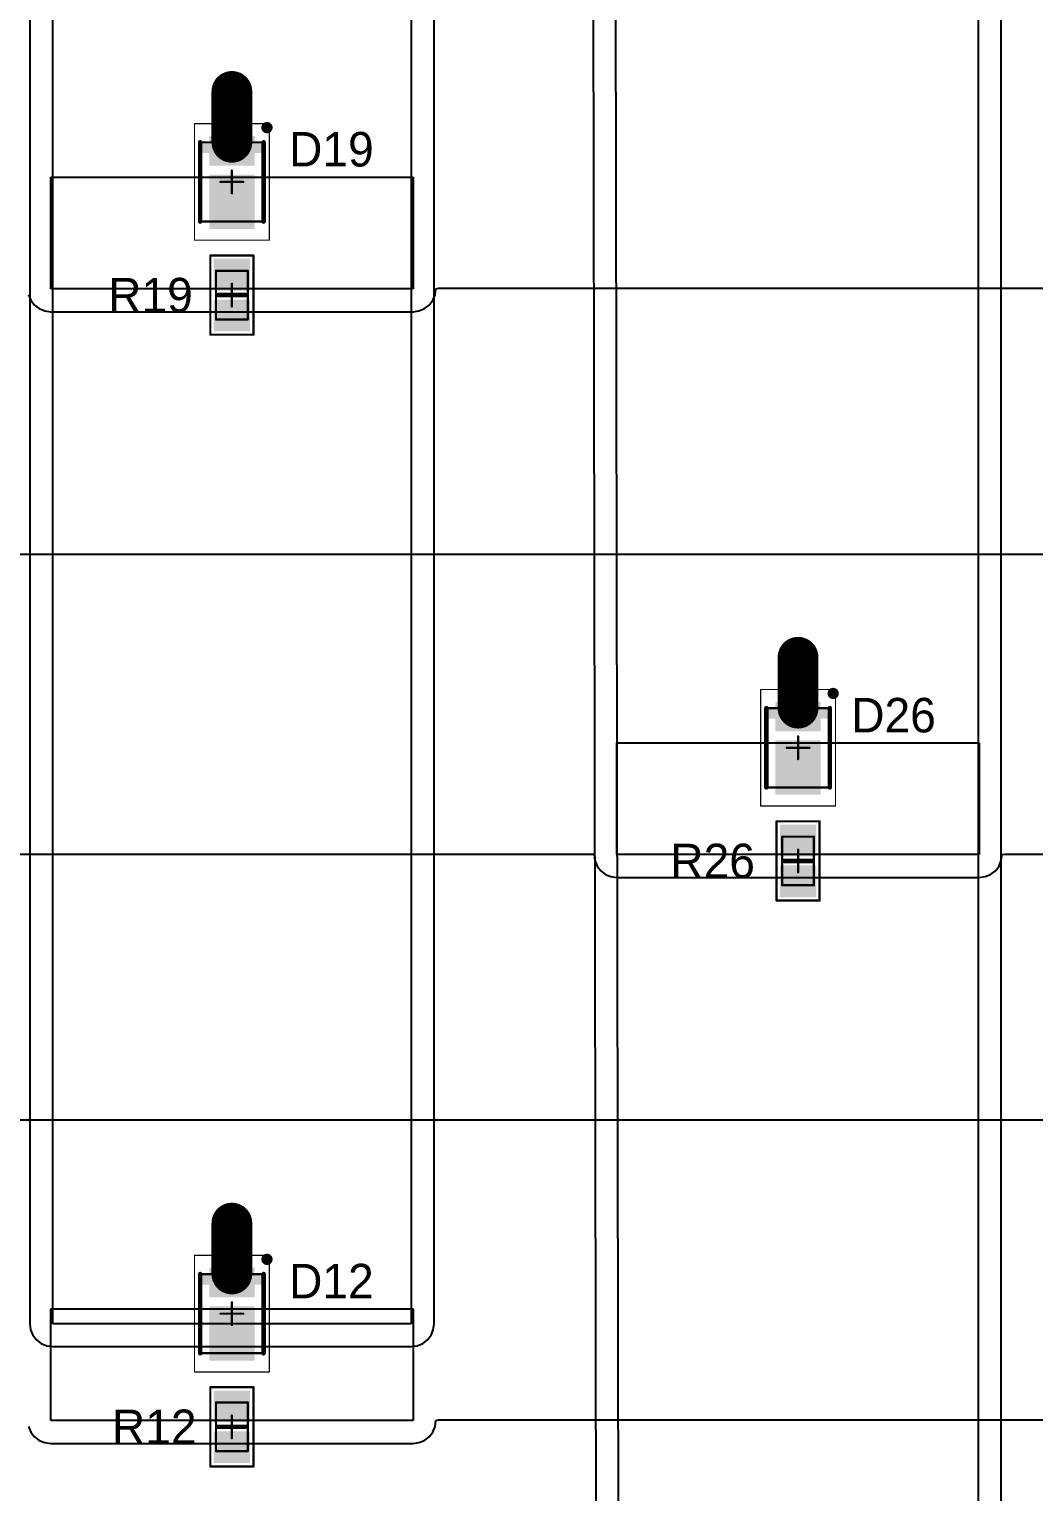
# Model space of a CAD drawing. Header units: millimetres. Extents: x -0.01 to 7.88, y -0.01 to 7.88.
# Drawn here: x 1.616 to 3.362, y 1.659 to 4.203 of the extents above; entities that cross this region are included whole.
import ezdxf

# ---------------------------------------------------------------- set-up
doc = ezdxf.new("R2010")
doc.units = ezdxf.units.MM
doc.header["$MEASUREMENT"] = 0
for name, color, linetype in [('BottomLayer', 5, 'Continuous'), ('BottomSolder', 6, 'Continuous'), ('Mechanical13', 56, 'Continuous'), ('Mechanical15', 56, 'Continuous'), ('MultiLayer', 9, 'Continuous'), ('TopLayer', 1, 'Continuous'), ('TopOverlay', 2, 'Continuous'), ('TopPaste', 8, 'Continuous'), ('TopSolder', 216, 'Continuous'), ('ViaHoleLayer', 16, 'Continuous')]:
    doc.layers.add(name, color=color, linetype=linetype)

# ---------------------------------------------------------------- blocks, each defined once
blk = doc.blocks.new('6_0805_N_19')
at = {"layer": 'Mechanical13', "const_width": 0.00394}
for points in [[(-0.0423, 0.0276), (0.0423, 0.0276)], [(-0.0423, 0.0276), (-0.0423, -0.0276)], [(0.0423, 0.0276), (0.0423, -0.0276)], [(-0.0423, -0.0276), (0.0423, -0.0276)]]:
    blk.add_lwpolyline(points, dxfattribs=at)
at = {"layer": 'Mechanical13', "const_width": 0.00197}
for points in [[(-0.0433, 0.0276, 1), (-0.0413, 0.0276, 1)], [(-0.0433, 0.0276, 1), (-0.0413, 0.0276, 1)], [(0.0413, 0.0276, 1), (0.0433, 0.0276, 1)], [(0.0413, 0.0276, 1), (0.0433, 0.0276, 1)], [(-0.0433, -0.0276, 1), (-0.0413, -0.0276, 1)], [(-0.0433, -0.0276, 1), (-0.0413, -0.0276, 1)], [(0.0413, -0.0276, 1), (0.0433, -0.0276, 1)], [(0.0413, -0.0276, 1), (0.0433, -0.0276, 1)]]:
    blk.add_lwpolyline(points, format="xyb", close=True, dxfattribs=at)
at = {"layer": 'Mechanical15', "const_width": 0.00394}
for points in [[(-0.0689, 0.0374), (0.0689, 0.0374)], [(-0.0689, 0.0374), (-0.0689, -0.0374)], [(0.0689, 0.0374), (0.0689, -0.0374)], [(-0.0197, 0), (0.0197, 0)], [(0, 0.0197), (0, -0.0197)], [(-0.0689, -0.0374), (0.0689, -0.0374)]]:
    blk.add_lwpolyline(points, dxfattribs=at)
at = {"layer": 'Mechanical15', "const_width": 0.00197}
for points in [[(-0.0699, 0.0374, 1), (-0.0679, 0.0374, 1)], [(-0.0699, 0.0374, 1), (-0.0679, 0.0374, 1)], [(0.0679, 0.0374, 1), (0.0699, 0.0374, 1)], [(0.0679, 0.0374, 1), (0.0699, 0.0374, 1)], [(-0.0207, 0, 1), (-0.0187, 0, 1)], [(-0.001, 0.0197, 1), (0.001, 0.0197, 1)], [(0.0187, 0, 1), (0.0207, 0, 1)], [(-0.001, -0.0197, 1), (0.001, -0.0197, 1)], [(-0.0699, -0.0374, 1), (-0.0679, -0.0374, 1)], [(-0.0699, -0.0374, 1), (-0.0679, -0.0374, 1)], [(0.0679, -0.0374, 1), (0.0699, -0.0374, 1)], [(0.0679, -0.0374, 1), (0.0699, -0.0374, 1)]]:
    blk.add_lwpolyline(points, format="xyb", close=True, dxfattribs=at)
at = {"layer": 'TopLayer'}
for points in [[(-0.0118, -0.0276), (-0.0118, 0.0276), (-0.0591, -0.0276), (-0.0591, 0.0276)], [(0.0591, -0.0276), (0.0591, 0.0276), (0.0118, -0.0276), (0.0118, 0.0276)]]:
    blk.add_solid(points, dxfattribs=at)
at = {"layer": 'TopOverlay', "const_width": 0.00787}
blk.add_lwpolyline([(0, 0.0236), (0, -0.0236)], dxfattribs=at)
at = {"layer": 'TopOverlay', "const_width": 0.00394}
for points in [[(-0.002, 0.0236, 1), (0.002, 0.0236, 1)], [(-0.002, -0.0236, 1), (0.002, -0.0236, 1)]]:
    blk.add_lwpolyline(points, format="xyb", close=True, dxfattribs=at)
at = {"layer": 'TopPaste'}
for points in [[(-0.0118, -0.0276), (-0.0118, 0.0276), (-0.0591, -0.0276), (-0.0591, 0.0276)], [(0.0591, -0.0276), (0.0591, 0.0276), (0.0118, -0.0276), (0.0118, 0.0276)]]:
    blk.add_solid(points, dxfattribs=at)
at = {"layer": 'TopSolder'}
for points in [[(-0.0078, -0.0316), (-0.0078, 0.0316), (-0.0631, -0.0316), (-0.0631, 0.0316)], [(0.0631, -0.0316), (0.0631, 0.0316), (0.0078, -0.0316), (0.0078, 0.0316)]]:
    blk.add_solid(points, dxfattribs=at)
blk = doc.blocks.new('6_0805_N_26')
at = {"layer": 'Mechanical13', "const_width": 0.00394}
for points in [[(-0.0423, 0.0276), (-0.0423, -0.0276)], [(-0.0423, 0.0276), (0.0423, 0.0276)], [(0.0423, 0.0276), (0.0423, -0.0276)], [(-0.0423, -0.0276), (0.0423, -0.0276)]]:
    blk.add_lwpolyline(points, dxfattribs=at)
at = {"layer": 'Mechanical13', "const_width": 0.00197}
for points in [[(-0.0433, 0.0276, 1), (-0.0413, 0.0276, 1)], [(-0.0433, 0.0276, 1), (-0.0413, 0.0276, 1)], [(0.0413, 0.0276, 1), (0.0433, 0.0276, 1)], [(0.0413, 0.0276, 1), (0.0433, 0.0276, 1)], [(-0.0433, -0.0276, 1), (-0.0413, -0.0276, 1)], [(-0.0433, -0.0276, 1), (-0.0413, -0.0276, 1)], [(0.0413, -0.0276, 1), (0.0433, -0.0276, 1)], [(0.0413, -0.0276, 1), (0.0433, -0.0276, 1)]]:
    blk.add_lwpolyline(points, format="xyb", close=True, dxfattribs=at)
at = {"layer": 'Mechanical15', "const_width": 0.00394}
for points in [[(-0.0689, 0.0374), (-0.0689, -0.0374)], [(-0.0689, 0.0374), (0.0689, 0.0374)], [(0.0689, 0.0374), (0.0689, -0.0374)], [(-0.0197, 0), (0.0197, 0)], [(0, 0.0197), (0, -0.0197)], [(-0.0689, -0.0374), (0.0689, -0.0374)]]:
    blk.add_lwpolyline(points, dxfattribs=at)
at = {"layer": 'Mechanical15', "const_width": 0.00197}
for points in [[(-0.0699, 0.0374, 1), (-0.0679, 0.0374, 1)], [(-0.0699, 0.0374, 1), (-0.0679, 0.0374, 1)], [(0.0679, 0.0374, 1), (0.0699, 0.0374, 1)], [(0.0679, 0.0374, 1), (0.0699, 0.0374, 1)], [(-0.0207, 0, 1), (-0.0187, 0, 1)], [(-0.001, 0.0197, 1), (0.001, 0.0197, 1)], [(0.0187, 0, 1), (0.0207, 0, 1)], [(-0.001, -0.0197, 1), (0.001, -0.0197, 1)], [(-0.0699, -0.0374, 1), (-0.0679, -0.0374, 1)], [(-0.0699, -0.0374, 1), (-0.0679, -0.0374, 1)], [(0.0679, -0.0374, 1), (0.0699, -0.0374, 1)], [(0.0679, -0.0374, 1), (0.0699, -0.0374, 1)]]:
    blk.add_lwpolyline(points, format="xyb", close=True, dxfattribs=at)
at = {"layer": 'TopLayer'}
for points in [[(-0.0118, -0.0276), (-0.0118, 0.0276), (-0.0591, -0.0276), (-0.0591, 0.0276)], [(0.0591, -0.0276), (0.0591, 0.0276), (0.0118, -0.0276), (0.0118, 0.0276)]]:
    blk.add_solid(points, dxfattribs=at)
at = {"layer": 'TopOverlay', "const_width": 0.00787}
blk.add_lwpolyline([(0, 0.0236), (0, -0.0236)], dxfattribs=at)
at = {"layer": 'TopOverlay', "const_width": 0.00394}
for points in [[(-0.002, 0.0236, 1), (0.002, 0.0236, 1)], [(-0.002, -0.0236, 1), (0.002, -0.0236, 1)]]:
    blk.add_lwpolyline(points, format="xyb", close=True, dxfattribs=at)
at = {"layer": 'TopPaste'}
for points in [[(-0.0118, -0.0276), (-0.0118, 0.0276), (-0.0591, -0.0276), (-0.0591, 0.0276)], [(0.0591, -0.0276), (0.0591, 0.0276), (0.0118, -0.0276), (0.0118, 0.0276)]]:
    blk.add_solid(points, dxfattribs=at)
at = {"layer": 'TopSolder'}
for points in [[(-0.0078, -0.0316), (-0.0078, 0.0316), (-0.0631, -0.0316), (-0.0631, 0.0316)], [(0.0631, -0.0316), (0.0631, 0.0316), (0.0078, -0.0316), (0.0078, 0.0316)]]:
    blk.add_solid(points, dxfattribs=at)
blk = doc.blocks.new('6_0805_N_33')
at = {"layer": 'Mechanical13', "const_width": 0.00394}
for points in [[(-0.0423, 0.0276), (0.0423, 0.0276)], [(-0.0423, 0.0276), (-0.0423, -0.0276)], [(0.0423, 0.0276), (0.0423, -0.0276)], [(-0.0423, -0.0276), (0.0423, -0.0276)]]:
    blk.add_lwpolyline(points, dxfattribs=at)
at = {"layer": 'Mechanical13', "const_width": 0.00197}
for points in [[(-0.0433, 0.0276, 1), (-0.0413, 0.0276, 1)], [(-0.0433, 0.0276, 1), (-0.0413, 0.0276, 1)], [(0.0413, 0.0276, 1), (0.0433, 0.0276, 1)], [(0.0413, 0.0276, 1), (0.0433, 0.0276, 1)], [(-0.0433, -0.0276, 1), (-0.0413, -0.0276, 1)], [(-0.0433, -0.0276, 1), (-0.0413, -0.0276, 1)], [(0.0413, -0.0276, 1), (0.0433, -0.0276, 1)], [(0.0413, -0.0276, 1), (0.0433, -0.0276, 1)]]:
    blk.add_lwpolyline(points, format="xyb", close=True, dxfattribs=at)
at = {"layer": 'Mechanical15', "const_width": 0.00394}
for points in [[(-0.0689, 0.0374), (0.0689, 0.0374)], [(-0.0689, 0.0374), (-0.0689, -0.0374)], [(0.0689, 0.0374), (0.0689, -0.0374)], [(-0.0197, 0), (0.0197, 0)], [(0, 0.0197), (0, -0.0197)], [(-0.0689, -0.0374), (0.0689, -0.0374)]]:
    blk.add_lwpolyline(points, dxfattribs=at)
at = {"layer": 'Mechanical15', "const_width": 0.00197}
for points in [[(-0.0699, 0.0374, 1), (-0.0679, 0.0374, 1)], [(-0.0699, 0.0374, 1), (-0.0679, 0.0374, 1)], [(0.0679, 0.0374, 1), (0.0699, 0.0374, 1)], [(0.0679, 0.0374, 1), (0.0699, 0.0374, 1)], [(-0.0207, 0, 1), (-0.0187, 0, 1)], [(-0.001, 0.0197, 1), (0.001, 0.0197, 1)], [(0.0187, 0, 1), (0.0207, 0, 1)], [(-0.001, -0.0197, 1), (0.001, -0.0197, 1)], [(-0.0699, -0.0374, 1), (-0.0679, -0.0374, 1)], [(-0.0699, -0.0374, 1), (-0.0679, -0.0374, 1)], [(0.0679, -0.0374, 1), (0.0699, -0.0374, 1)], [(0.0679, -0.0374, 1), (0.0699, -0.0374, 1)]]:
    blk.add_lwpolyline(points, format="xyb", close=True, dxfattribs=at)
at = {"layer": 'TopLayer'}
for points in [[(-0.0118, -0.0276), (-0.0118, 0.0276), (-0.0591, -0.0276), (-0.0591, 0.0276)], [(0.0591, -0.0276), (0.0591, 0.0276), (0.0118, -0.0276), (0.0118, 0.0276)]]:
    blk.add_solid(points, dxfattribs=at)
at = {"layer": 'TopOverlay', "const_width": 0.00787}
blk.add_lwpolyline([(0, 0.0236), (0, -0.0236)], dxfattribs=at)
at = {"layer": 'TopOverlay', "const_width": 0.00394}
for points in [[(-0.002, 0.0236, 1), (0.002, 0.0236, 1)], [(-0.002, -0.0236, 1), (0.002, -0.0236, 1)]]:
    blk.add_lwpolyline(points, format="xyb", close=True, dxfattribs=at)
at = {"layer": 'TopPaste'}
for points in [[(-0.0118, -0.0276), (-0.0118, 0.0276), (-0.0591, -0.0276), (-0.0591, 0.0276)], [(0.0591, -0.0276), (0.0591, 0.0276), (0.0118, -0.0276), (0.0118, 0.0276)]]:
    blk.add_solid(points, dxfattribs=at)
at = {"layer": 'TopSolder'}
for points in [[(-0.0078, -0.0316), (-0.0078, 0.0316), (-0.0631, -0.0316), (-0.0631, 0.0316)], [(0.0631, -0.0316), (0.0631, 0.0316), (0.0078, -0.0316), (0.0078, 0.0316)]]:
    blk.add_solid(points, dxfattribs=at)
blk = doc.blocks.new('DIOM3528X07N_73')
at = {"layer": 'Mechanical13', "const_width": 0.00394}
for points in [[(0.0689, 0.0551), (-0.0689, 0.0551)], [(-0.0689, -0.0551), (-0.0689, 0.0551)], [(0.0689, -0.0551), (0.0689, 0.0551)], [(0.0689, -0.0551), (-0.0689, -0.0551)]]:
    blk.add_lwpolyline(points, dxfattribs=at)
at = {"layer": 'Mechanical13', "const_width": 0.00197}
for points in [[(-0.0699, 0.0551, 1), (-0.0679, 0.0551, 1)], [(-0.0699, 0.0551, 1), (-0.0679, 0.0551, 1)], [(0.0679, 0.0551, 1), (0.0699, 0.0551, 1)], [(0.0679, 0.0551, 1), (0.0699, 0.0551, 1)], [(-0.0699, -0.0551, 1), (-0.0679, -0.0551, 1)], [(-0.0699, -0.0551, 1), (-0.0679, -0.0551, 1)], [(0.0679, -0.0551, 1), (0.0699, -0.0551, 1)], [(0.0679, -0.0551, 1), (0.0699, -0.0551, 1)]]:
    blk.add_lwpolyline(points, format="xyb", close=True, dxfattribs=at)
at = {"layer": 'Mechanical13'}
blk.add_solid([(-0.0689, -0.0551), (-0.0504, -0.0551), (-0.0689, 0.0551), (-0.0504, 0.0551)], dxfattribs=at)
at = {"layer": 'Mechanical15'}
for points, const_width in [([(0.1014, 0.065), (-0.1014, 0.065)], 0.00197), ([(-0.1014, -0.065), (-0.1014, 0.065)], 0.00197), ([(0.1014, -0.065), (0.1014, 0.065)], 0.00197), ([(0.0197, 0), (-0.0197, 0)], 0.00394), ([(0, -0.0197), (0, 0.0197)], 0.00394), ([(0.1014, -0.065), (-0.1014, -0.065)], 0.00197)]:
    blk.add_lwpolyline(points, dxfattribs=dict(at, const_width=const_width))
for points, const_width in [([(-0.1019, 0.065, 1), (-0.1009, 0.065, 1)], 0.000984), ([(-0.1019, 0.065, 1), (-0.1009, 0.065, 1)], 0.000984), ([(0.1009, 0.065, 1), (0.1019, 0.065, 1)], 0.000984), ([(0.1009, 0.065, 1), (0.1019, 0.065, 1)], 0.000984), ([(-0.0207, 0, 1), (-0.0187, 0, 1)], 0.00197), ([(-0.001, 0.0197, 1), (0.001, 0.0197, 1)], 0.00197), ([(0.0187, 0, 1), (0.0207, 0, 1)], 0.00197), ([(-0.001, -0.0197, 1), (0.001, -0.0197, 1)], 0.00197), ([(-0.1019, -0.065, 1), (-0.1009, -0.065, 1)], 0.000984), ([(-0.1019, -0.065, 1), (-0.1009, -0.065, 1)], 0.000984), ([(0.1009, -0.065, 1), (0.1019, -0.065, 1)], 0.000984), ([(0.1009, -0.065, 1), (0.1019, -0.065, 1)], 0.000984)]:
    blk.add_lwpolyline(points, format="xyb", close=True, dxfattribs=dict(at, const_width=const_width))
at = {"layer": 'TopLayer'}
for points in [[(-0.0325, -0.0354), (-0.0325, 0.0354), (-0.0758, -0.0354), (-0.0758, 0.0354)], [(0.0778, -0.0354), (0.0778, 0.0354), (-0.0089, -0.0354), (-0.0089, 0.0354)]]:
    blk.add_solid(points, dxfattribs=at)
at = {"layer": 'TopOverlay'}
for points, const_width in [([(-0.0896, 0.061, 1), (-0.0994, 0.061, 1)], 0.00984), ([(-0.1019, 0.061, 1), (-0.0969, 0.061, 1)], 0.00492), ([(-0.092, 0.061, 1), (-0.0871, 0.061, 1)], 0.00492), ([(-0.0709, 0.0551, 1), (-0.0669, 0.0551, 1)], 0.00394), ([(0.0669, 0.0551, 1), (0.0709, 0.0551, 1)], 0.00394), ([(-0.0709, -0.0551, 1), (-0.0669, -0.0551, 1)], 0.00394), ([(0.0669, -0.0551, 1), (0.0709, -0.0551, 1)], 0.00394)]:
    blk.add_lwpolyline(points, format="xyb", close=True, dxfattribs=dict(at, const_width=const_width))
at = {"layer": 'TopOverlay', "const_width": 0.00787}
for points in [[(0.0689, 0.0551), (-0.0689, 0.0551)], [(0.0689, -0.0551), (-0.0689, -0.0551)]]:
    blk.add_lwpolyline(points, dxfattribs=at)
at = {"layer": 'TopPaste'}
for points in [[(-0.0325, -0.0354), (-0.0325, 0.0354), (-0.0758, -0.0354), (-0.0758, 0.0354)], [(0.0778, -0.0354), (0.0778, 0.0354), (-0.0089, -0.0354), (-0.0089, 0.0354)]]:
    blk.add_solid(points, dxfattribs=at)
at = {"layer": 'TopSolder'}
for points in [[(-0.0285, -0.0394), (-0.0285, 0.0394), (-0.0798, -0.0394), (-0.0798, 0.0394)], [(0.0818, -0.0394), (0.0818, 0.0394), (-0.0129, -0.0394), (-0.0129, 0.0394)]]:
    blk.add_solid(points, dxfattribs=at)
blk = doc.blocks.new('DIOM3528X07N_80')
at = {"layer": 'Mechanical13', "const_width": 0.00394}
for points in [[(0.0689, 0.0551), (-0.0689, 0.0551)], [(-0.0689, -0.0551), (-0.0689, 0.0551)], [(0.0689, -0.0551), (0.0689, 0.0551)], [(0.0689, -0.0551), (-0.0689, -0.0551)]]:
    blk.add_lwpolyline(points, dxfattribs=at)
at = {"layer": 'Mechanical13', "const_width": 0.00197}
for points in [[(-0.0699, 0.0551, 1), (-0.0679, 0.0551, 1)], [(-0.0699, 0.0551, 1), (-0.0679, 0.0551, 1)], [(0.0679, 0.0551, 1), (0.0699, 0.0551, 1)], [(0.0679, 0.0551, 1), (0.0699, 0.0551, 1)], [(-0.0699, -0.0551, 1), (-0.0679, -0.0551, 1)], [(-0.0699, -0.0551, 1), (-0.0679, -0.0551, 1)], [(0.0679, -0.0551, 1), (0.0699, -0.0551, 1)], [(0.0679, -0.0551, 1), (0.0699, -0.0551, 1)]]:
    blk.add_lwpolyline(points, format="xyb", close=True, dxfattribs=at)
at = {"layer": 'Mechanical13'}
blk.add_solid([(-0.0689, -0.0551), (-0.0504, -0.0551), (-0.0689, 0.0551), (-0.0504, 0.0551)], dxfattribs=at)
at = {"layer": 'Mechanical15'}
for points, const_width in [([(0.1014, 0.065), (-0.1014, 0.065)], 0.00197), ([(-0.1014, -0.065), (-0.1014, 0.065)], 0.00197), ([(0.1014, -0.065), (0.1014, 0.065)], 0.00197), ([(0.0197, 0), (-0.0197, 0)], 0.00394), ([(0, -0.0197), (0, 0.0197)], 0.00394), ([(0.1014, -0.065), (-0.1014, -0.065)], 0.00197)]:
    blk.add_lwpolyline(points, dxfattribs=dict(at, const_width=const_width))
for points, const_width in [([(-0.1019, 0.065, 1), (-0.1009, 0.065, 1)], 0.000984), ([(-0.1019, 0.065, 1), (-0.1009, 0.065, 1)], 0.000984), ([(0.1009, 0.065, 1), (0.1019, 0.065, 1)], 0.000984), ([(0.1009, 0.065, 1), (0.1019, 0.065, 1)], 0.000984), ([(-0.0207, 0, 1), (-0.0187, 0, 1)], 0.00197), ([(-0.001, 0.0197, 1), (0.001, 0.0197, 1)], 0.00197), ([(0.0187, 0, 1), (0.0207, 0, 1)], 0.00197), ([(-0.001, -0.0197, 1), (0.001, -0.0197, 1)], 0.00197), ([(-0.1019, -0.065, 1), (-0.1009, -0.065, 1)], 0.000984), ([(-0.1019, -0.065, 1), (-0.1009, -0.065, 1)], 0.000984), ([(0.1009, -0.065, 1), (0.1019, -0.065, 1)], 0.000984), ([(0.1009, -0.065, 1), (0.1019, -0.065, 1)], 0.000984)]:
    blk.add_lwpolyline(points, format="xyb", close=True, dxfattribs=dict(at, const_width=const_width))
at = {"layer": 'TopLayer'}
for points in [[(-0.0325, -0.0354), (-0.0325, 0.0354), (-0.0758, -0.0354), (-0.0758, 0.0354)], [(0.0778, -0.0354), (0.0778, 0.0354), (-0.0089, -0.0354), (-0.0089, 0.0354)]]:
    blk.add_solid(points, dxfattribs=at)
at = {"layer": 'TopOverlay'}
for points, const_width in [([(-0.0896, 0.061, 1), (-0.0994, 0.061, 1)], 0.00984), ([(-0.1019, 0.061, 1), (-0.0969, 0.061, 1)], 0.00492), ([(-0.092, 0.061, 1), (-0.0871, 0.061, 1)], 0.00492), ([(-0.0709, 0.0551, 1), (-0.0669, 0.0551, 1)], 0.00394), ([(0.0669, 0.0551, 1), (0.0709, 0.0551, 1)], 0.00394), ([(-0.0709, -0.0551, 1), (-0.0669, -0.0551, 1)], 0.00394), ([(0.0669, -0.0551, 1), (0.0709, -0.0551, 1)], 0.00394)]:
    blk.add_lwpolyline(points, format="xyb", close=True, dxfattribs=dict(at, const_width=const_width))
at = {"layer": 'TopOverlay', "const_width": 0.00787}
for points in [[(0.0689, 0.0551), (-0.0689, 0.0551)], [(0.0689, -0.0551), (-0.0689, -0.0551)]]:
    blk.add_lwpolyline(points, dxfattribs=at)
at = {"layer": 'TopPaste'}
for points in [[(-0.0325, -0.0354), (-0.0325, 0.0354), (-0.0758, -0.0354), (-0.0758, 0.0354)], [(0.0778, -0.0354), (0.0778, 0.0354), (-0.0089, -0.0354), (-0.0089, 0.0354)]]:
    blk.add_solid(points, dxfattribs=at)
at = {"layer": 'TopSolder'}
for points in [[(-0.0285, -0.0394), (-0.0285, 0.0394), (-0.0798, -0.0394), (-0.0798, 0.0394)], [(0.0818, -0.0394), (0.0818, 0.0394), (-0.0129, -0.0394), (-0.0129, 0.0394)]]:
    blk.add_solid(points, dxfattribs=at)
blk = doc.blocks.new('DIOM3528X07N_87')
at = {"layer": 'Mechanical13', "const_width": 0.00394}
for points in [[(0.0689, 0.0551), (-0.0689, 0.0551)], [(-0.0689, -0.0551), (-0.0689, 0.0551)], [(0.0689, -0.0551), (0.0689, 0.0551)], [(0.0689, -0.0551), (-0.0689, -0.0551)]]:
    blk.add_lwpolyline(points, dxfattribs=at)
at = {"layer": 'Mechanical13', "const_width": 0.00197}
for points in [[(-0.0699, 0.0551, 1), (-0.0679, 0.0551, 1)], [(-0.0699, 0.0551, 1), (-0.0679, 0.0551, 1)], [(0.0679, 0.0551, 1), (0.0699, 0.0551, 1)], [(0.0679, 0.0551, 1), (0.0699, 0.0551, 1)], [(-0.0699, -0.0551, 1), (-0.0679, -0.0551, 1)], [(-0.0699, -0.0551, 1), (-0.0679, -0.0551, 1)], [(0.0679, -0.0551, 1), (0.0699, -0.0551, 1)], [(0.0679, -0.0551, 1), (0.0699, -0.0551, 1)]]:
    blk.add_lwpolyline(points, format="xyb", close=True, dxfattribs=at)
at = {"layer": 'Mechanical13'}
blk.add_solid([(-0.0689, -0.0551), (-0.0504, -0.0551), (-0.0689, 0.0551), (-0.0504, 0.0551)], dxfattribs=at)
at = {"layer": 'Mechanical15'}
for points, const_width in [([(0.1014, 0.065), (-0.1014, 0.065)], 0.00197), ([(-0.1014, -0.065), (-0.1014, 0.065)], 0.00197), ([(0.1014, -0.065), (0.1014, 0.065)], 0.00197), ([(0.0197, 0), (-0.0197, 0)], 0.00394), ([(0, -0.0197), (0, 0.0197)], 0.00394), ([(0.1014, -0.065), (-0.1014, -0.065)], 0.00197)]:
    blk.add_lwpolyline(points, dxfattribs=dict(at, const_width=const_width))
for points, const_width in [([(-0.1019, 0.065, 1), (-0.1009, 0.065, 1)], 0.000984), ([(-0.1019, 0.065, 1), (-0.1009, 0.065, 1)], 0.000984), ([(0.1009, 0.065, 1), (0.1019, 0.065, 1)], 0.000984), ([(0.1009, 0.065, 1), (0.1019, 0.065, 1)], 0.000984), ([(-0.0207, 0, 1), (-0.0187, 0, 1)], 0.00197), ([(-0.001, 0.0197, 1), (0.001, 0.0197, 1)], 0.00197), ([(0.0187, 0, 1), (0.0207, 0, 1)], 0.00197), ([(-0.001, -0.0197, 1), (0.001, -0.0197, 1)], 0.00197), ([(-0.1019, -0.065, 1), (-0.1009, -0.065, 1)], 0.000984), ([(-0.1019, -0.065, 1), (-0.1009, -0.065, 1)], 0.000984), ([(0.1009, -0.065, 1), (0.1019, -0.065, 1)], 0.000984), ([(0.1009, -0.065, 1), (0.1019, -0.065, 1)], 0.000984)]:
    blk.add_lwpolyline(points, format="xyb", close=True, dxfattribs=dict(at, const_width=const_width))
at = {"layer": 'TopLayer'}
for points in [[(-0.0325, -0.0354), (-0.0325, 0.0354), (-0.0758, -0.0354), (-0.0758, 0.0354)], [(0.0778, -0.0354), (0.0778, 0.0354), (-0.0089, -0.0354), (-0.0089, 0.0354)]]:
    blk.add_solid(points, dxfattribs=at)
at = {"layer": 'TopOverlay'}
for points, const_width in [([(-0.0896, 0.061, 1), (-0.0994, 0.061, 1)], 0.00984), ([(-0.1019, 0.061, 1), (-0.0969, 0.061, 1)], 0.00492), ([(-0.092, 0.061, 1), (-0.0871, 0.061, 1)], 0.00492), ([(-0.0709, 0.0551, 1), (-0.0669, 0.0551, 1)], 0.00394), ([(0.0669, 0.0551, 1), (0.0709, 0.0551, 1)], 0.00394), ([(-0.0709, -0.0551, 1), (-0.0669, -0.0551, 1)], 0.00394), ([(0.0669, -0.0551, 1), (0.0709, -0.0551, 1)], 0.00394)]:
    blk.add_lwpolyline(points, format="xyb", close=True, dxfattribs=dict(at, const_width=const_width))
at = {"layer": 'TopOverlay', "const_width": 0.00787}
for points in [[(0.0689, 0.0551), (-0.0689, 0.0551)], [(0.0689, -0.0551), (-0.0689, -0.0551)]]:
    blk.add_lwpolyline(points, dxfattribs=at)
at = {"layer": 'TopPaste'}
for points in [[(-0.0325, -0.0354), (-0.0325, 0.0354), (-0.0758, -0.0354), (-0.0758, 0.0354)], [(0.0778, -0.0354), (0.0778, 0.0354), (-0.0089, -0.0354), (-0.0089, 0.0354)]]:
    blk.add_solid(points, dxfattribs=at)
at = {"layer": 'TopSolder'}
for points in [[(-0.0285, -0.0394), (-0.0285, 0.0394), (-0.0798, -0.0394), (-0.0798, 0.0394)], [(0.0818, -0.0394), (0.0818, 0.0394), (-0.0129, -0.0394), (-0.0129, 0.0394)]]:
    blk.add_solid(points, dxfattribs=at)

msp = doc.modelspace()

# ---------------------------------------------------------------- linework, layer by layer
at = {"layer": 'BottomLayer'}
for p, q in [((2.2804, 7.448), (2.2804, 1.9508)), ((3.2661, 7.3972), (3.2661, 1.0506)), ((3.3058, 1.0506), (3.3058, 7.3972)), ((1.6174, 7.1033), (1.6174, 1.9508)), ((1.6571, 1.9508), (1.6571, 7.1033)), ((2.6417, 1.0506), (2.6315, 6.9921)), ((2.3201, 1.9508), (2.3201, 6.8501)), ((2.592, 6.8468), (2.602, 1.0505)), ((1.6174, 1.9508), (1.6187, 1.9406)), ((1.6187, 1.9406), (1.6227, 1.931)), ((2.2804, 1.9508), (1.6571, 1.9508)), ((2.3148, 1.931), (2.3187, 1.9406)), ((2.3187, 1.9406), (2.3201, 1.9508)), ((1.6227, 1.931), (1.629, 1.9228)), ((1.629, 1.9228), (1.6372, 1.9165)), ((1.6372, 1.9165), (1.6468, 1.9125)), ((1.6468, 1.9125), (1.6571, 1.9111)), ((1.6571, 1.9111), (2.2804, 1.9111)), ((2.2804, 1.9111), (2.2907, 1.9125)), ((2.2907, 1.9125), (2.3002, 1.9165)), ((2.3002, 1.9165), (2.3085, 1.9228)), ((2.3085, 1.9228), (2.3148, 1.931))]:
    msp.add_line(p, q, dxfattribs=at)
at = {"layer": 'BottomLayer', "const_width": 0.025}
for points in [[(1.956, 4.0945, 1), (1.981, 4.0945, 1)], [(2.9403, 3.1102, 1), (2.9653, 3.1102, 1)], [(1.956, 2.126, 1), (1.981, 2.126, 1)]]:
    msp.add_lwpolyline(points, format="xyb", close=True, dxfattribs=at)
at = {"layer": 'BottomSolder', "const_width": 0.029}
for points in [[(1.954, 4.0945, 1), (1.983, 4.0945, 1)], [(2.9383, 3.1102, 1), (2.9673, 3.1102, 1)], [(1.954, 2.126, 1), (1.983, 2.126, 1)]]:
    msp.add_lwpolyline(points, format="xyb", close=True, dxfattribs=at)
at = {"layer": 'MultiLayer', "const_width": 0.025}
for points in [[(1.956, 4.0945, 1), (1.981, 4.0945, 1)], [(2.9403, 3.1102, 1), (2.9653, 3.1102, 1)], [(1.956, 2.126, 1), (1.981, 2.126, 1)]]:
    msp.add_lwpolyline(points, format="xyb", close=True, dxfattribs=at)
at = {"layer": 'TopLayer'}
for p, q in [((1.6535, 3.751), (1.6535, 3.9453)), ((1.6535, 3.9453), (2.2835, 3.9453)), ((2.2835, 3.9453), (2.2835, 3.751)), ((1.6152, 3.7407), (1.6192, 3.7311)), ((2.2835, 3.751), (1.6535, 3.751)), ((2.3179, 3.7311), (2.3218, 3.7407)), ((2.3218, 3.7407), (2.3232, 3.751)), ((2.3232, 3.751), (2.3279, 3.7521)), ((2.3279, 3.7521), (3.5823, 3.7521)), ((1.6192, 3.7311), (1.6255, 3.7229)), ((1.6255, 3.7229), (1.6337, 3.7166)), ((1.6337, 3.7166), (1.6433, 3.7126)), ((2.2937, 3.7126), (2.3033, 3.7166)), ((2.3033, 3.7166), (2.3115, 3.7229)), ((2.3115, 3.7229), (2.3179, 3.7311)), ((1.6433, 3.7126), (1.6535, 3.7113)), ((1.6535, 3.7113), (2.2835, 3.7113)), ((2.2835, 3.7113), (2.2937, 3.7126)), ((7.874, 3.289), (0.3346, 3.289)), ((2.6378, 2.767), (2.6378, 2.9613)), ((2.6378, 2.9613), (3.2677, 2.9613)), ((3.2677, 2.9613), (3.2677, 2.767)), ((1.3437, 2.7679), (2.5981, 2.7679)), ((2.5981, 2.7679), (2.5981, 2.767)), ((2.5981, 2.767), (2.5994, 2.7567)), ((2.5994, 2.7567), (2.6034, 2.7471)), ((3.2677, 2.767), (2.6378, 2.767)), ((3.3021, 2.7471), (3.3061, 2.7567)), ((3.3061, 2.7567), (3.3074, 2.767)), ((3.3074, 2.767), (3.3122, 2.7679)), ((3.3122, 2.7679), (3.582, 2.7679)), ((2.6034, 2.7471), (2.6097, 2.7389)), ((2.6097, 2.7389), (2.6179, 2.7326)), ((2.6179, 2.7326), (2.6275, 2.7286)), ((2.6275, 2.7286), (2.6378, 2.7272)), ((2.6378, 2.7272), (3.2677, 2.7272)), ((3.2677, 2.7272), (3.278, 2.7286)), ((3.278, 2.7286), (3.2876, 2.7326)), ((3.2876, 2.7326), (3.2958, 2.7389)), ((3.2958, 2.7389), (3.3021, 2.7471)), ((7.874, 2.3048), (0.3346, 2.3048)), ((1.6535, 1.7825), (1.6535, 1.9768)), ((1.6535, 1.9768), (2.2835, 1.9768)), ((2.2835, 1.9768), (2.2835, 1.7825)), ((2.2835, 1.7825), (1.6535, 1.7825)), ((2.3218, 1.7722), (2.3232, 1.7825)), ((2.3232, 1.7825), (2.3279, 1.7836)), ((2.3279, 1.7836), (3.5823, 1.7836)), ((1.6152, 1.7722), (1.6192, 1.7626)), ((1.6192, 1.7626), (1.6255, 1.7544)), ((2.3115, 1.7544), (2.3179, 1.7626)), ((2.3179, 1.7626), (2.3218, 1.7722)), ((1.6255, 1.7544), (1.6337, 1.7481)), ((1.6337, 1.7481), (1.6433, 1.7441)), ((1.6433, 1.7441), (1.6535, 1.7428)), ((1.6535, 1.7428), (2.2835, 1.7428)), ((2.2835, 1.7428), (2.2937, 1.7441)), ((2.2937, 1.7441), (2.3033, 1.7481)), ((2.3033, 1.7481), (2.3115, 1.7544))]:
    msp.add_line(p, q, dxfattribs=at)
at = {"layer": 'TopLayer', "const_width": 0.0709}
for points in [[(1.9685, 4.0059), (1.9685, 4.0945)], [(2.9528, 3.0217), (2.9528, 3.1102)], [(1.9685, 2.0374), (1.9685, 2.126)]]:
    msp.add_lwpolyline(points, dxfattribs=at)
at = {"layer": 'TopLayer'}
for points, const_width in [([(1.9508, 4.0945, 1), (1.9862, 4.0945, 1)], 0.0354), ([(1.956, 4.0945, 1), (1.981, 4.0945, 1)], 0.025), ([(1.9508, 4.0059, 1), (1.9862, 4.0059, 1)], 0.0354), ([(2.935, 3.1102, 1), (2.9705, 3.1102, 1)], 0.0354), ([(2.9403, 3.1102, 1), (2.9653, 3.1102, 1)], 0.025), ([(2.935, 3.0217, 1), (2.9705, 3.0217, 1)], 0.0354), ([(1.9508, 2.126, 1), (1.9862, 2.126, 1)], 0.0354), ([(1.956, 2.126, 1), (1.981, 2.126, 1)], 0.025), ([(1.9508, 2.0374, 1), (1.9862, 2.0374, 1)], 0.0354)]:
    msp.add_lwpolyline(points, format="xyb", close=True, dxfattribs=dict(at, const_width=const_width))
at = {"layer": 'TopSolder', "const_width": 0.029}
for points in [[(1.954, 4.0945, 1), (1.983, 4.0945, 1)], [(2.9383, 3.1102, 1), (2.9673, 3.1102, 1)], [(1.954, 2.126, 1), (1.983, 2.126, 1)]]:
    msp.add_lwpolyline(points, format="xyb", close=True, dxfattribs=at)
at = {"layer": 'ViaHoleLayer', "const_width": 0.014}
for points in [[(1.9615, 4.0945, 1), (1.9755, 4.0945, 1)], [(2.9458, 3.1102, 1), (2.9598, 3.1102, 1)], [(1.9615, 2.126, 1), (1.9755, 2.126, 1)]]:
    msp.add_lwpolyline(points, format="xyb", close=True, dxfattribs=at)

# ---------------------------------------------------------------- block references
for name, p, rotation in [('DIOM3528X07N_80', (1.9685, 3.937), 270), ('6_0805_N_26', (1.9685, 3.7402), 90), ('DIOM3528X07N_73', (2.9528, 2.9528), 270), ('6_0805_N_19', (2.9528, 2.7559), 90), ('DIOM3528X07N_87', (1.9685, 1.9685), 270), ('6_0805_N_33', (1.9685, 1.7717), 90)]:
    msp.add_blockref(name, p, dxfattribs=dict(rotation=rotation))

# ---------------------------------------------------------------- texts
at = {"layer": 'TopOverlay'}
for s, p in [('D19', (2.0679, 3.9639)), ('R19', (1.7534, 3.7102)), ('D26', (3.0451, 2.9795)), ('R26', (2.7306, 2.7259)), ('D12', (2.0679, 1.9951)), ('R12', (1.7599, 1.7417))]:
    msp.add_text(s, height=0.06, dxfattribs=at).set_placement(p)

doc.saveas('drawing.dxf')
